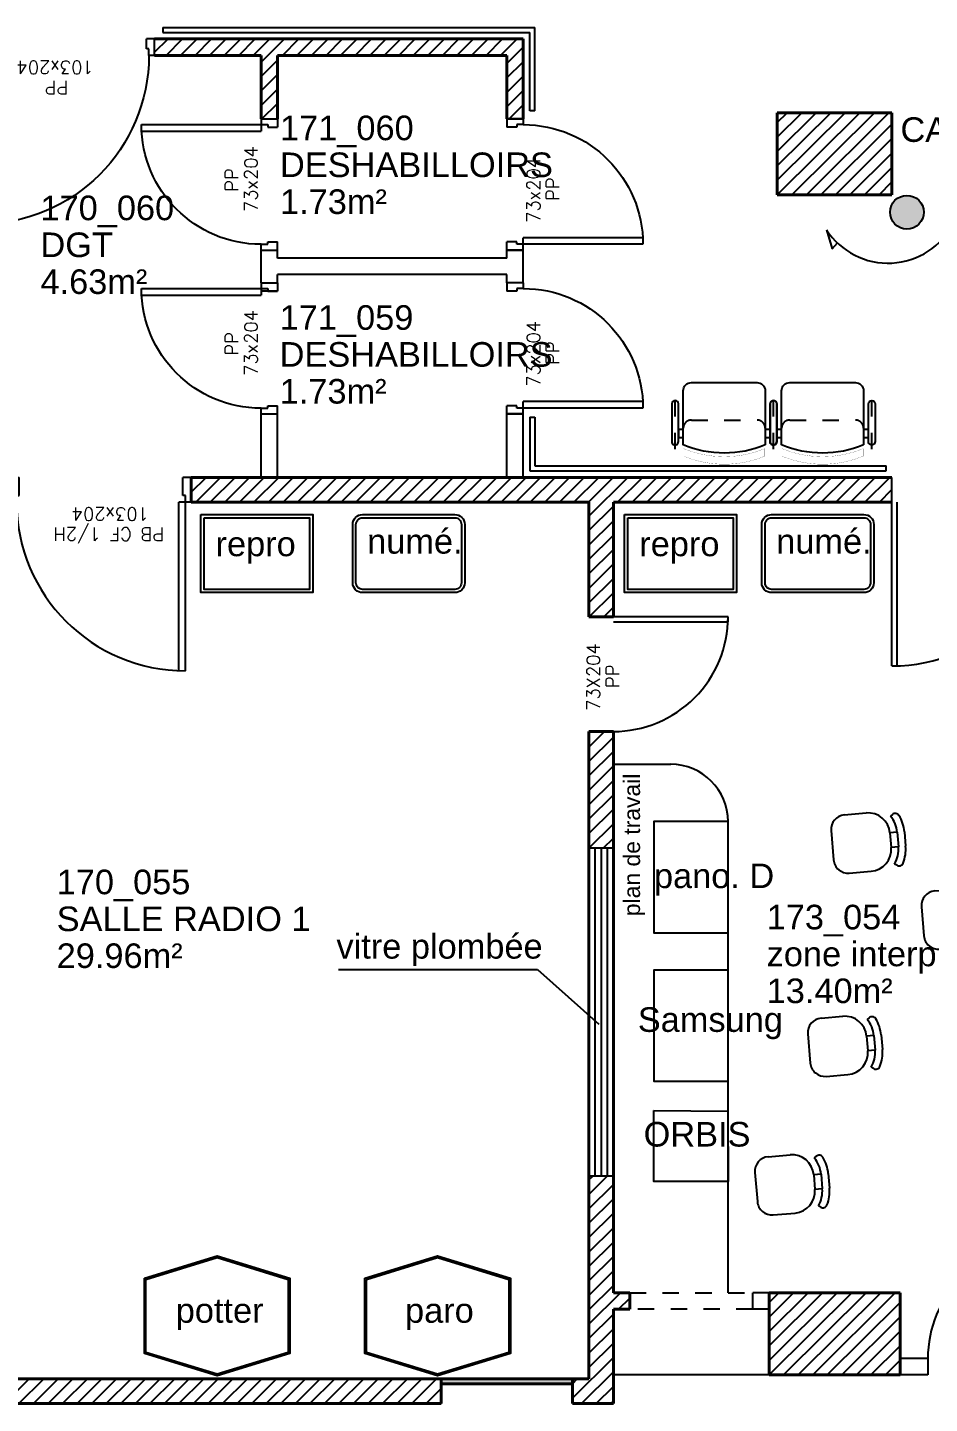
# Model space of a CAD drawing. Header units: metres. Extents: x -8 to 211, y -5 to 120.
# Drawn here: x 169.27 to 174.77, y 52.62 to 61.02 of the extents above; entities that cross this region are included whole.
import ezdxf
from ezdxf.enums import TextEntityAlignment as Align

# ---------------------------------------------------------------- set-up
doc = ezdxf.new("R2010")
doc.units = ezdxf.units.M
doc.header["$LTSCALE"] = 0.8
doc.header["$MEASUREMENT"] = 0
for name, pattern in [('AXES', [2, 1.25, -0.25, 0.25, -0.25]), ('CACHE', [9.525, 6.35, -3.175]), ('CACHÉ', [0.25, 0.125, -0.125])]:
    doc.linetypes.add(name, pattern=pattern)
doc.layers.get('0').update_dxf_attribs({"linetype": 'CONTINUOUS'})
doc.layers.add('-constr01', color=7, linetype='CONTINUOUS', true_color=0xff1f1f)
for name, color, linetype in [('-equipement - radio', 7, 'CONTINUOUS'), ('_demol01', 3, 'CONTINUOUS'), ('_equipements nouveaux', 142, 'CONTINUOUS'), ('A_AGENC', 204, 'CONTINUOUS'), ('A_Etiqu_Local', 7, 'CONTINUOUS'), ('A_HACH_STRUC', 7, 'CONTINUOUS'), ('A_MURS_CLOI', 7, 'CONTINUOUS'), ('EQuipement-main courante', 181, 'CONTINUOUS')]:
    doc.layers.add(name, color=color, linetype=linetype)
doc.layers.add('A_MURS_STRU', color=7, linetype='CONTINUOUS', lineweight=40)
doc.styles.add('ARIAL', font='arial.ttf')
doc.styles.add('Attribut', font='arial.ttf')
doc.styles.add('ROMANS8', font='romans8', dxfattribs={"height": 10})
pattern_1 = [(44.76959, (251.47471, -3e-14), (-0.04401609, 0.04437154), [])]

# ---------------------------------------------------------------- blocks, each defined once
blk = doc.blocks.new('A_Etiqu_Local')
at = {"style": 'Attribut', "flags": 1}
for tag, p in [('CODE_HOPITAL', (-0.4463, 1.632)), ('CODE_SITE', (-0.4463, 1.407)), ('CODE_BATIMENT', (-0.4463, 1.182)), ('CODE_SECTEUR', (-0.4463, 0.957)), ('CODE_ETAGE', (-0.4463, 0.732)), ('NOM_NORMALISE', (-0.4463, -0.843)), ('SECTEUR_ACTIVITE', (-0.4463, -1.068)), ('SOUS_SECTEUR_ACTIVITE', (-0.4463, -1.293)), ('VOLUME', (-0.4463, -1.518)), ('SERVICE', (-0.4463, -1.743)), ('CODE_UG', (-0.4463, -1.968)), ('CODE_UA', (-0.4463, -2.193)), ('CODE_POLE', (-0.4463, -2.418)), ('OCCUPANT_EXTERNE', (-0.4463, -2.643)), ('DISPONIBILITE', (-0.4463, -2.868)), ('ACCES_HANDICAPES', (-0.4463, -3.093)), ('NATURE_SOL', (-0.4463, -3.318)), ('RISQUE_LABORATOIRE', (-0.4463, -3.543)), ('AMIANTE', (-0.4463, -3.768))]:
    blk.add_attdef(tag, p, '', height=0.15, dxfattribs=at)
at = {"layer": 'A_Etiqu_Local', "style": 'Attribut'}
for tag, p in [('CODE_PIECE', (-0.4463, 0.282)), ('NOM_USAGE', (-0.4463, 0.057)), ('SURFACE', (-0.4463, -0.168))]:
    blk.add_attdef(tag, p, '', height=0.15, dxfattribs=at)
blk = doc.blocks.new('P100-bt15')
for p, q in [((0.035, 1.18), (0.035, 0.15)), ((0.075, 1.1792), (0.075, 0.15)), ((0, 0.15), (0, 0)), ((0, 0.15), (0.035, 0.15)), ((0.035, 0.15), (0.075, 0.15)), ((0.035, 0.15), (0.035, 0.11)), ((0.035, 0.11), (0.05, 0.11)), ((0.05, 0.11), (0.05, 0)), ((1.05, 0.11), (1.05, 0)), ((1.065, 0.11), (1.05, 0.11)), ((1.1, 0.15), (1.065, 0.15)), ((1.065, 0.15), (1.065, 0.11)), ((1.1, 0.15), (1.1, 0)), ((0, 0), (0.05, 0)), ((1.1, 0), (1.05, 0))]:
    blk.add_line(p, q)
blk.add_arc((0.035, 0.15), 1.03, 0, 90)
at = {"style": 'ROMANS8'}
for tag, p in [('DEF', (0.5016, 0.3059)), ('DIM', (0.4931, 0.1835))]:
    blk.add_attdef(tag, text='', height=0.08, dxfattribs=at).set_placement(p, align=Align.CENTER)
blk = doc.blocks.new('P70-bt10')
for p, q in [((0.035, 0.83), (0.035, 0.1)), ((0.075, 0.8289), (0.075, 0.1)), ((0, 0.1), (0, 0)), ((0, 0.1), (0.035, 0.1)), ((0.035, 0.1), (0.075, 0.1)), ((0.035, 0.1), (0.035, 0.06)), ((0.8, 0.1), (0.765, 0.1)), ((0.765, 0.1), (0.765, 0.06)), ((0.8, 0.1), (0.8, 0)), ((0, 0), (0.05, 0)), ((0.035, 0.06), (0.05, 0.06)), ((0.05, 0.06), (0.05, 0)), ((0.75, 0.06), (0.75, 0)), ((0.765, 0.06), (0.75, 0.06)), ((0.8, 0), (0.75, 0))]:
    blk.add_line(p, q)
blk.add_arc((0.035, 0.1), 0.73, 0, 90)
at = {"style": 'ROMANS8'}
for tag, p in [('DEF', (0.372, 0.2395)), ('DIM', (0.3671, 0.1221))]:
    blk.add_attdef(tag, text='', height=0.08, dxfattribs=at).set_placement(p, align=Align.CENTER)
blk = doc.blocks.new('BATI-10')
for p, q in [((0, 0.1), (0, 0)), ((0, 0.1), (0.035, 0.1)), ((0.035, 0.1), (0.035, 0.06)), ((0, 0), (0.05, 0)), ((0.035, 0.06), (0.05, 0.06)), ((0.05, 0.06), (0.05, 0))]:
    blk.add_line(p, q)
blk = doc.blocks.new('P100-bt10')
for p, q in [((0.035, 1.13), (0.035, 0.1)), ((0.075, 1.1292), (0.075, 0.1)), ((0.035, 0.1), (0.075, 0.1))]:
    blk.add_line(p, q)
blk.add_arc((0.035, 0.1), 1.03, 0, 90)
blk.add_blockref('BATI-10', (0, 0))
at = {"xscale": -1}
blk.add_blockref('BATI-10', (1.1, 0), dxfattribs=at)
at = {"style": 'ROMANS8'}
for tag, p in [('DEF', (0.5016, 0.2559)), ('DIM', (0.4931, 0.1335))]:
    blk.add_attdef(tag, text='', height=0.08, dxfattribs=at).set_placement(p, align=Align.CENTER)
blk = doc.blocks.new('SIEG-60')
at = {"color": 7, "linetype": 'AXES'}
for p, q in [((-30, -9.16), (-30, -41.81)), ((30, -9.16), (30, -41.81))]:
    blk.add_line(p, q, dxfattribs=at)
at = {"const_width": 0.1}
blk.add_lwpolyline([(-24.8, -4.93, -0.198931), (24.8, -4.93), (24.8, -9.5, 0.197611), (-24.8, -9.5)], format="xyb", close=True, dxfattribs=at)
for points in [[(-25, -11.8, -0.2), (25, -11.8), (25, -44.8, -0.414214), (20, -49.8), (-20, -49.8, -0.414214), (-25, -44.8)], [(-32, -13.81, -1.066865), (-28, -13.81), (-28, -36.81, -1), (-32, -36.81)], [(32, -13.81, 1.066865), (28, -13.81), (28, -36.81, 1), (32, -36.81)]]:
    blk.add_lwpolyline(points, format="xyb", close=True)
for points in [[(-28, -16.24), (-28, -21.24), (-25, -21.24), (-25, -16.24)], [(25, -16.24), (25, -21.24), (28, -21.24), (28, -16.24)]]:
    blk.add_lwpolyline(points, close=True)
at = {"color": 7, "linetype": 'CACHE'}
blk.add_lwpolyline([(25, -11.8), (25, -21.97, -0.414214), (20, -26.97), (-20, -26.97, -0.414214), (-25, -21.97), (-25, -11.8, -0.2)], format="xyb", dxfattribs=at)
blk = doc.blocks.new('A$C57ED00E5')
for p, q in [((25, 50), (35, 50)), ((12.5, 42.85), (13.53, 41.38)), ((25, 45), (25, 40)), ((25, 45), (35, 45)), ((25, 40), (35, 40)), ((35, 45), (35, 40)), ((47.5, 42.85), (46.47, 41.38)), ((10, 10), (10, 25)), ((50, 10), (50, 25)), ((20, 0), (40, 0))]:
    blk.add_line(p, q)
for centre, radius, start, end in [((14.96, 44.58), 3, 117.15454, 214.99202), ((25, 25), 25, 90, 117.15454), ((35, 25), 25, 62.84546, 90), ((45.04, 44.58), 3, 325.00798, 62.84546), ((25, 25), 15, 90, 180), ((25, 25), 20, 90, 124.99202), ((35, 25), 20, 55.00798, 90), ((35, 25), 15, 0, 90), ((20, 10), 10, 180, 270), ((40, 10), 10, 270, 0)]:
    blk.add_arc(centre, radius, start, end)

msp = doc.modelspace()

# ---------------------------------------------------------------- hatches: boundary and pattern name
at = {"layer": '_demol01'}
h = msp.add_hatch(color=8, dxfattribs=at)
h.dxf.hatch_style = 1
h.paths.add_polyline_path([(174.7351, 59.8924, 1), (174.5294, 59.8924, 1)])
at = {"layer": 'A_HACH_STRUC'}
h = msp.add_hatch(dxfattribs=at)
h.set_pattern_fill('ANSI31', color=8, scale=0.5, angle=359.76959, style=0)
h.set_pattern_definition([(44.7696, (166.641196, 52.62429), (-0.0440161, 0.04437154), [])])
h.paths.add_polyline_path([(167.0912, 60.8744), (167.0912, 60.9494), (166.8412, 60.9494), (166.8412, 60.1164), (166.8412, 56.4495), (166.6412, 56.4495), (166.6412, 56.2495), (166.8412, 56.2495), (166.8412, 53.0243), (166.8412, 52.6243), (167.0912, 52.6243), (171.7912, 52.6243), (171.7912, 52.7743), (167.0912, 52.7743), (167.0912, 53.2243), (167.0912, 57.5498), (167.0792, 57.5498), (167.0792, 58.0098), (167.0912, 58.0098)])
h.paths.add_polyline_path([(166.7912, 60.9494), (166.6412, 60.9494), (166.6412, 56.4995), (166.7912, 56.4995)], flags=17)
h = msp.add_hatch(dxfattribs=at)
h.set_pattern_fill('ANSI31', color=8, scale=0.5, angle=359.76959, style=0)
h.set_pattern_definition(pattern_1)
h.paths.add_polyline_path([(170.7922, 60.9494), (170.0425, 60.9494), (170.0425, 60.8494), (170.6922, 60.8494), (170.6922, 60.4618), (170.7922, 60.4618), (170.7922, 60.8494)])
h = msp.add_hatch(dxfattribs=at)
h.set_pattern_fill('ANSI31', color=8, scale=0.5, angle=359.76959, style=0)
h.set_pattern_definition(pattern_1)
h.paths.add_polyline_path([(172.1918, 60.8494), (172.1918, 60.4618), (172.2918, 60.4618), (172.2918, 60.9494), (170.7922, 60.9494), (170.7922, 60.8494)])
h = msp.add_hatch(dxfattribs=at)
h.set_pattern_fill('ANSI31', color=8, scale=0.5, angle=359.76959, style=0)
h.set_pattern_definition([(44.77, (173.841216, 59.99927), (-0.044016, 0.0443715), [])])
h.paths.add_polyline_path([(174.5412, 60.4993), (174.1398, 60.4993), (174.1398, 60.1871), (174.5412, 60.1871)])
h.paths.add_polyline_path([(174.1398, 60.4993), (173.8412, 60.4993), (173.8412, 60.1871), (174.1398, 60.1871)])
h.paths.add_polyline_path([(174.1398, 60.1871), (173.8412, 60.1871), (173.8412, 59.9993), (174.1398, 59.9993)])
h.paths.add_polyline_path([(174.5412, 60.1871), (174.1398, 60.1871), (174.1398, 59.9993), (174.5412, 59.9993)])
h = msp.add_hatch(dxfattribs=at)
h.set_pattern_fill('ANSI31', color=8, scale=0.5, angle=359.76959, style=0)
h.set_pattern_definition(pattern_1)
h.paths.add_polyline_path([(174.5412, 58.2743), (170.2655, 58.2743), (170.2655, 58.1243), (172.6912, 58.1243), (172.6912, 57.4243), (172.8412, 57.4243), (172.8412, 58.1243), (174.5412, 58.1243)])
h = msp.add_hatch(dxfattribs=at)
h.set_pattern_fill('ANSI31', color=8, scale=0.5, angle=359.76959, style=0)
h.set_pattern_definition(pattern_1)
h.paths.add_polyline_path([(172.8412, 56.7243), (172.6912, 56.7243), (172.6912, 56.0118), (172.8412, 56.0118)])
h = msp.add_hatch(dxfattribs=at)
h.set_pattern_fill('ANSI31', color=8, scale=0.5, angle=359.76959, style=0)
h.set_pattern_definition(pattern_1)
h.paths.add_polyline_path([(172.8412, 53.1993), (172.9412, 53.1993), (172.9412, 53.2993), (172.8412, 53.2993), (172.8412, 54.0118), (172.6912, 54.0118), (172.6912, 52.7743), (172.5912, 52.7743), (172.5912, 52.6243), (172.8412, 52.6243)])
h = msp.add_hatch(dxfattribs=at)
h.set_pattern_fill('ANSI31', color=8, scale=0.5, angle=359.76959, style=0)
h.set_pattern_definition([(44.7696, (173.79121, 52.79927), (-0.044016, 0.0443715), [])])
h.paths.add_polyline_path([(174.1398, 53.2993), (173.7912, 53.2993), (173.7912, 52.9871), (174.1398, 52.9871)])
h.paths.add_polyline_path([(174.1398, 52.9871), (173.7912, 52.9871), (173.7912, 52.7993), (174.1398, 52.7993)])
h.paths.add_polyline_path([(174.5912, 53.2993), (174.1398, 53.2993), (174.1398, 52.9871), (174.5912, 52.9871)])
h.paths.add_polyline_path([(174.5912, 52.9871), (174.1398, 52.9871), (174.1398, 52.7993), (174.5912, 52.7993)])
at = {"layer": 'A_MURS_STRU', "linetype": 'Continuous'}
h = msp.add_hatch(color=8, dxfattribs=at)
h.dxf.hatch_style = 1
h.paths.add_polyline_path([(172.5912, 52.7743), (171.7912, 52.7743), (171.7912, 52.7443), (172.5912, 52.7443)])

# ---------------------------------------------------------------- linework, layer by layer
at = {"layer": '-constr01', "color": 8}
for p, q in [((172.8412, 56.0118), (172.6912, 56.0118)), ((172.8412, 56.0118), (172.6912, 56.0118)), ((172.7287, 56.0118), (172.7287, 54.0118)), ((172.7662, 56.0118), (172.7662, 54.0118)), ((172.8037, 56.0118), (172.8037, 54.0118)), ((171.1638, 55.2717), (172.3776, 55.2717)), ((172.3776, 55.2717), (172.7518, 54.9381)), ((172.8412, 54.0118), (172.6912, 54.0118)), ((172.8412, 54.0118), (172.6912, 54.0118))]:
    msp.add_line(p, q, dxfattribs=at)
at = {"layer": '-equipement - radio', "color": 8}
for points in [[(170.3247, 58.0479), (171.0081, 58.0479), (171.0081, 57.5713), (170.3247, 57.5713)], [(170.3447, 58.0279), (170.9881, 58.0279), (170.9881, 57.5913), (170.3447, 57.5913)], [(172.9099, 58.0479), (173.5932, 58.0479), (173.5932, 57.5713), (172.9099, 57.5713)], [(172.9299, 58.0279), (173.5732, 58.0279), (173.5732, 57.5913), (172.9299, 57.5913)], [(173.5412, 56.1743), (173.089, 56.1743), (173.089, 55.4962), (173.5412, 55.4962)], [(173.5412, 55.268), (173.089, 55.268), (173.089, 54.5898), (173.5412, 54.5898)], [(173.089, 54.4112), (173.5399, 54.4086), (173.5412, 53.9793), (173.089, 53.9793)], [(169.9798, 53.3888), (170.424, 53.5246), (170.8682, 53.3888), (170.8682, 52.9288), (170.424, 52.793), (169.9798, 52.9288)], [(169.9898, 53.3814), (170.424, 53.5142), (170.8582, 53.3814), (170.8582, 52.9362), (170.424, 52.8035), (169.9898, 52.9362)], [(171.3243, 53.3888), (171.7685, 53.5246), (172.2127, 53.3888), (172.2127, 52.9288), (171.7685, 52.793), (171.3243, 52.9288)], [(171.3343, 53.3814), (171.7685, 53.5142), (172.2027, 53.3814), (172.2027, 52.9362), (171.7685, 52.8035), (171.3343, 52.9362)]]:
    msp.add_lwpolyline(points, close=True, dxfattribs=at)
for points in [[(171.251, 57.9877, -0.414214), (171.3112, 58.0479), (171.8742, 58.0479, -0.414214), (171.9344, 57.9877), (171.9344, 57.6315, -0.414214), (171.8742, 57.5713), (171.3112, 57.5713, -0.414214), (171.251, 57.6315)], [(171.271, 57.9877, -0.414214), (171.3112, 58.0279), (171.8742, 58.0279, -0.414214), (171.9144, 57.9877), (171.9144, 57.6315, -0.414214), (171.8742, 57.5913), (171.3112, 57.5913, -0.414214), (171.271, 57.6315)], [(173.7466, 57.9877, -0.414214), (173.8068, 58.0479), (174.3698, 58.0479, -0.414214), (174.43, 57.9877), (174.43, 57.6315, -0.414214), (174.3698, 57.5713), (173.8068, 57.5713, -0.414214), (173.7466, 57.6315)], [(173.7666, 57.9877, -0.414214), (173.8068, 58.0279), (174.3698, 58.0279, -0.414214), (174.41, 57.9877), (174.41, 57.6315, -0.414214), (174.3698, 57.5913), (173.8068, 57.5913, -0.414214), (173.7666, 57.6315)]]:
    msp.add_lwpolyline(points, format="xyb", close=True, dxfattribs=at)
at = {"color": 8}
msp.add_lwpolyline([(174.5412, 58.1243), (174.5412, 58.2743)], dxfattribs=at)
at = {"layer": '_demol01', "color": 8}
for p, q in [((174.1412, 59.7859), (174.1755, 59.6696)), ((174.1755, 59.6696), (174.2088, 59.7047))]:
    msp.add_line(p, q, dxfattribs=at)
msp.add_circle((174.6323, 59.8924), 0.1029, dxfattribs=at)
msp.add_arc((174.5173, 60.0302), 0.4484, 213.00625, 33.00625, dxfattribs=at)
at = {"layer": 'A_AGENC', "color": 8}
msp.add_line((172.8412, 56.5243), (173.1912, 56.5243), dxfattribs=at)
at = {"layer": 'A_AGENC', "color": 8, "linetype": 'Continuous'}
msp.add_line((173.5412, 53.2993), (173.5412, 56.1743), dxfattribs=at)
msp.add_arc((173.1912, 56.1743), 0.35, 0, 90, dxfattribs=at)
at = {"layer": 'A_HACH_STRUC', "color": 8}
msp.add_line((171.7912, 52.7443), (171.7912, 52.7743), dxfattribs=at)
msp.add_arc((175.46, 52.8993), 0.7, 90, 180.00002, dxfattribs=at)
at = {"layer": 'A_MURS_CLOI', "color": 8, "linetype": 'Continuous'}
for p, q in [((170.0425, 60.8494), (170.0425, 60.9494)), ((170.6922, 60.4618), (170.7922, 60.4618)), ((172.1918, 60.4618), (172.2918, 60.4618)), ((170.6922, 59.4618), (170.6922, 59.6618)), ((170.6922, 59.6618), (170.7922, 59.6618)), ((170.7922, 59.6118), (170.7922, 59.6618)), ((172.1918, 59.6118), (170.7922, 59.6118)), ((172.1918, 59.6118), (172.1918, 59.6618)), ((172.1918, 59.6618), (172.2918, 59.6618)), ((172.2918, 59.4618), (172.2918, 59.6618)), ((172.1918, 59.5118), (170.7922, 59.5118)), ((170.7922, 59.4618), (170.7922, 59.5118)), ((172.1918, 59.4618), (172.1918, 59.5118)), ((172.2918, 59.4618), (172.1918, 59.4618)), ((170.7922, 59.4118), (170.6922, 59.4118)), ((170.7922, 58.2743), (170.7922, 58.7118)), ((172.1918, 58.2743), (172.1918, 58.7118)), ((172.2918, 58.2743), (172.2918, 58.7118)), ((170.6922, 58.2743), (170.6922, 58.6618)), ((170.6922, 58.6618), (170.7922, 58.6618)), ((172.1918, 58.6618), (172.2918, 58.6618)), ((172.2918, 58.2743), (172.2918, 58.6618)), ((173.7912, 53.2993), (173.6912, 53.2993)), ((173.6912, 53.1993), (173.6912, 53.2993)), ((173.7912, 53.1993), (173.6912, 53.1993)), ((174.76, 52.8993), (174.5912, 52.8993)), ((174.76, 52.8993), (174.76, 52.7993)), ((174.76, 52.7993), (174.5912, 52.7993))]:
    msp.add_line(p, q, dxfattribs=at)
at = {"layer": 'A_MURS_CLOI', "color": 8}
for p, q in [((174.5412, 57.1243), (174.5412, 58.1243)), ((174.5712, 58.1243), (174.5712, 57.1247)), ((173.5412, 57.4243), (172.8412, 57.4243)), ((173.5412, 57.3943), (173.5412, 57.4243)), ((172.8412, 57.3943), (173.5412, 57.3943))]:
    msp.add_line(p, q, dxfattribs=at)
at = {"layer": 'A_MURS_CLOI', "color": 8, "linetype": 'CACHÉ'}
for p, q in [((172.9412, 53.2993), (173.6912, 53.2993)), ((173.6912, 53.1993), (172.9412, 53.1993))]:
    msp.add_line(p, q, dxfattribs=at)
at = {"layer": 'A_MURS_CLOI', "color": 8}
for centre, radius, start, end in [((174.5412, 58.1243), 1, 270, 0), ((172.8412, 57.4243), 0.7, 269.99998, 359.99999)]:
    msp.add_arc(centre, radius, start, end, dxfattribs=at)
at = {"layer": 'A_MURS_STRU', "color": 8, "linetype": 'Continuous'}
for p, q in [((170.7922, 60.9494), (170.0425, 60.9494)), ((172.2918, 60.9494), (170.7922, 60.9494)), ((172.2918, 60.4618), (172.2918, 60.9494)), ((170.6922, 60.8494), (170.0425, 60.8494)), ((170.6922, 60.4618), (170.6922, 60.8494)), ((172.1918, 60.8494), (170.7922, 60.8494)), ((170.7922, 60.4618), (170.7922, 60.8494)), ((172.1918, 60.4618), (172.1918, 60.8494)), ((173.8412, 59.9993), (173.8412, 60.4993)), ((173.8412, 60.4993), (174.5412, 60.4993)), ((174.5412, 60.4993), (174.5412, 59.9993)), ((174.5412, 59.9993), (173.8412, 59.9993)), ((170.2655, 58.1243), (170.2655, 58.2743)), ((170.2655, 58.2743), (174.5412, 58.2743)), ((170.2655, 58.1243), (172.6912, 58.1243)), ((172.6912, 57.4243), (172.6912, 58.1243)), ((172.8412, 58.1243), (174.5412, 58.1243)), ((172.8412, 57.4243), (172.8412, 58.1243)), ((172.8412, 57.4243), (172.6912, 57.4243)), ((172.8412, 56.7243), (172.6912, 56.7243)), ((172.6912, 52.7743), (172.6912, 56.7243)), ((172.8412, 53.2993), (172.8412, 56.7243)), ((172.9412, 53.2993), (172.8412, 53.2993)), ((172.9412, 53.1993), (172.9412, 53.2993)), ((173.7912, 52.7993), (173.7912, 53.2993)), ((173.7912, 53.2993), (174.5912, 53.2993)), ((174.5912, 53.2993), (174.5912, 52.7993)), ((172.8412, 52.6243), (172.8412, 53.1993)), ((172.9412, 53.1993), (172.8412, 53.1993)), ((167.0912, 52.7743), (171.7912, 52.7743)), ((171.7912, 52.7743), (171.7912, 52.6243)), ((171.7912, 52.7743), (172.5912, 52.7743)), ((172.5912, 52.7443), (171.7912, 52.7443)), ((172.5912, 52.7743), (172.6912, 52.7743)), ((172.5912, 52.7743), (172.5912, 52.6243)), ((174.5912, 52.7993), (173.7912, 52.7993)), ((171.7912, 52.6243), (166.8412, 52.6243)), ((172.5912, 52.6243), (172.8412, 52.6243))]:
    msp.add_line(p, q, dxfattribs=at)
at = {"layer": 'EQuipement-main courante', "color": 8}
for p, q in [((170.0918, 61.0194), (172.3618, 61.0194)), ((170.0918, 61.0194), (170.0918, 60.9894)), ((170.0918, 60.9894), (172.3318, 60.9894)), ((172.3318, 60.5118), (172.3318, 60.9894)), ((172.3618, 60.5118), (172.3618, 61.0194)), ((172.3618, 60.5118), (172.3318, 60.5118)), ((172.3318, 58.6418), (172.3318, 58.3143)), ((172.3318, 58.6418), (172.3618, 58.6418)), ((172.3618, 58.6418), (172.3618, 58.3443)), ((172.3318, 58.3143), (174.5058, 58.3143)), ((172.3618, 58.3443), (174.5058, 58.3443)), ((174.5058, 58.3143), (174.5058, 58.3443)), ((173.7912, 52.7993), (172.8412, 52.7993))]:
    msp.add_line(p, q, dxfattribs=at)

# ---------------------------------------------------------------- block references
at = {"layer": '-equipement - radio', "color": 8, "xscale": 0.00891165636924642, "yscale": 0.00891165636924642, "zscale": 0.00891165636924642, "rotation": 274.9096320899276}
for p in [(174.154, 56.2968), (174.7052, 55.8325), (174.0119, 55.0564), (173.6895, 54.2109)]:
    msp.add_blockref('A$C57ED00E5', p, dxfattribs=at)
at = {"layer": '_equipements nouveaux', "color": 8, "linetype": 'Continuous', "xscale": 0.009999999999990905, "yscale": 0.009999999999990905, "zscale": 0.009999999999990905, "rotation": 180}
for p in [(173.5177, 58.3548), (174.1177, 58.3548)]:
    msp.add_blockref('SIEG-60', p, dxfattribs=at)
at = {"layer": 'A_Etiqu_Local', "color": 8}
ref = msp.add_blockref('A_Etiqu_Local', (171.2537, 60.0499), dxfattribs=at)
ref.add_attrib('CODE_PIECE', '171_060', (170.8074, 60.3319), dxfattribs={"height": 0.15, "style": 'Attribut'})
ref.add_attrib('NOM_USAGE', 'DESHABILLOIRS', (170.8074, 60.1069), dxfattribs={"height": 0.15, "style": 'Attribut'})
ref.add_attrib('SURFACE', '1.73m²', (170.8074, 59.8819), dxfattribs={"height": 0.15, "style": 'Attribut'})
ref = msp.add_blockref('A_Etiqu_Local', (169.7924, 59.5618), dxfattribs=at)
ref.add_attrib('CODE_PIECE', '170_060', (169.346, 59.8438), dxfattribs={"height": 0.15, "style": 'Attribut'})
ref.add_attrib('NOM_USAGE', 'DGT', (169.346, 59.6188), dxfattribs={"height": 0.15, "style": 'Attribut'})
ref.add_attrib('SURFACE', '4.63m²', (169.346, 59.3938), dxfattribs={"height": 0.15, "style": 'Attribut'})
ref = msp.add_blockref('A_Etiqu_Local', (171.2518, 58.8931), dxfattribs=at)
ref.add_attrib('CODE_PIECE', '171_059', (170.8054, 59.175), dxfattribs={"height": 0.15, "style": 'Attribut'})
ref.add_attrib('NOM_USAGE', 'DESHABILLOIRS', (170.8054, 58.95), dxfattribs={"height": 0.15, "style": 'Attribut'})
ref.add_attrib('SURFACE', '1.73m²', (170.8054, 58.725), dxfattribs={"height": 0.15, "style": 'Attribut'})
ref = msp.add_blockref('A_Etiqu_Local', (169.8912, 55.4493), dxfattribs=at)
ref.add_attrib('CODE_PIECE', '170_055', (169.4449, 55.7313), dxfattribs={"height": 0.15, "style": 'Attribut'})
ref.add_attrib('NOM_USAGE', 'SALLE RADIO 1', (169.4449, 55.5063), dxfattribs={"height": 0.15, "style": 'Attribut'})
ref.add_attrib('SURFACE', '29.96m²', (169.4449, 55.2813), dxfattribs={"height": 0.15, "style": 'Attribut'})
ref = msp.add_blockref('A_Etiqu_Local', (174.2231, 55.235), dxfattribs=at)
ref.add_attrib('CODE_PIECE', '173_054', (173.7767, 55.517), dxfattribs={"height": 0.15, "style": 'Attribut'})
ref.add_attrib('NOM_USAGE', 'zone interpretation', (173.7767, 55.292), dxfattribs={"height": 0.15, "style": 'Attribut'})
ref.add_attrib('SURFACE', '13.40m²', (173.7767, 55.067), dxfattribs={"height": 0.15, "style": 'Attribut'})
at = {"layer": 'A_HACH_STRUC', "color": 8}
ref = msp.add_blockref('P100-bt10', (168.9425, 60.9494), dxfattribs=dict(at, xscale=-1, rotation=180))
ref.add_attrib('DEF', 'PP', dxfattribs={"layer": '0', "height": 0.08, "rotation": 180, "style": 'ROMANS8'}).set_placement((169.4441, 60.6935), align=Align.CENTER)
ref.add_attrib('DIM', '103x204', dxfattribs={"layer": '0', "height": 0.08, "rotation": 180, "style": 'ROMANS8'}).set_placement((169.4357, 60.8158), align=Align.CENTER)
ref = msp.add_blockref('P70-bt10', (170.7922, 60.4618), dxfattribs=dict(at, xscale=-1, rotation=90))
ref.add_attrib('DEF', 'PP', dxfattribs={"layer": '0', "height": 0.08, "rotation": 90, "style": 'ROMANS8'}).set_placement((170.5527, 60.0898), align=Align.CENTER)
ref.add_attrib('DIM', '73x204', dxfattribs={"layer": '0', "height": 0.08, "rotation": 90, "style": 'ROMANS8'}).set_placement((170.6701, 60.0947), align=Align.CENTER)
ref = msp.add_blockref('P70-bt10', (172.1918, 59.6618), dxfattribs=dict(at, xscale=-1, rotation=270))
ref.add_attrib('DEF', 'PP', dxfattribs={"layer": '0', "height": 0.08, "rotation": 90, "style": 'ROMANS8'}).set_placement((172.5113, 60.0338), align=Align.CENTER)
ref.add_attrib('DIM', '73x204', dxfattribs={"layer": '0', "height": 0.08, "rotation": 90, "style": 'ROMANS8'}).set_placement((172.3939, 60.0289), align=Align.CENTER)
ref = msp.add_blockref('P70-bt10', (172.1918, 58.6618), dxfattribs=dict(at, xscale=-1, rotation=270))
ref.add_attrib('DEF', 'PP', dxfattribs={"layer": '0', "height": 0.08, "rotation": 90, "style": 'ROMANS8'}).set_placement((172.5113, 59.0338), align=Align.CENTER)
ref.add_attrib('DIM', '73x204', dxfattribs={"layer": '0', "height": 0.08, "rotation": 90, "style": 'ROMANS8'}).set_placement((172.3939, 59.0289), align=Align.CENTER)
at = {"layer": 'A_MURS_CLOI', "color": 8}
ref = msp.add_blockref('P70-bt10', (170.7922, 59.4618), dxfattribs=dict(at, xscale=-1, rotation=90))
ref.add_attrib('DEF', 'PP', dxfattribs={"layer": '0', "height": 0.08, "rotation": 90, "style": 'ROMANS8'}).set_placement((170.5527, 59.0898), align=Align.CENTER)
ref.add_attrib('DIM', '73x204', dxfattribs={"layer": '0', "height": 0.08, "rotation": 90, "style": 'ROMANS8'}).set_placement((170.6701, 59.0947), align=Align.CENTER)
at = {"layer": 'A_MURS_CLOI', "color": 8, "rotation": 180}
msp.add_blockref('P100-bt15', (170.2655, 58.2743), dxfattribs=at).add_auto_attribs({'DEF': 'PB CF 1/2H', 'DIM': '103x204'})

# ---------------------------------------------------------------- texts
at = {"layer": '-constr01', "color": 8, "char_height": 0.15, "attachment_point": 1, "style": 'ARIAL'}
for s, insert in [('{\\C30;\\c2005496;CAMERA}', (174.5929, 60.4716)), ('vitre plombée', (171.1519, 55.4885))]:
    msp.add_mtext_dynamic_manual_height_columns(s, width=1.265649, gutter_width=25, heights=[0], dxfattribs=dict(at, insert=insert))
at = {"layer": '-equipement - radio', "color": 8, "char_height": 0.15, "attachment_point": 1, "style": 'ARIAL'}
for s, insert in [('numé.', (171.3391, 57.9595)), ('numé.', (173.8347, 57.9595)), ('repro', (170.4142, 57.9438)), ('repro', (172.9994, 57.9438)), ('pano. D', (173.089, 55.9188)), ('Samsung', (172.9904, 55.0416)), ('ORBIS', (173.0259, 54.3419)), ('potter', (170.1713, 53.2669)), ('paro', (171.5701, 53.2669))]:
    msp.add_mtext_dynamic_manual_height_columns(s, width=1.265649, gutter_width=25, heights=[0], dxfattribs=dict(at, insert=insert))
at = {"layer": 'A_AGENC', "color": 8, "insert": (172.904, 55.5975), "char_height": 0.1, "attachment_point": 1, "rotation": 90, "style": 'ARIAL'}
msp.add_mtext_dynamic_manual_height_columns('plan de travail', width=1.265649, gutter_width=25, heights=[0], dxfattribs=at)
at = {"layer": 'A_MURS_CLOI', "color": 8, "style": 'ROMANS8'}
for tag, text, p in [('73X204', '73x204', (172.7593, 57.0568)), ('PP', 'PP', (172.8766, 57.0618))]:
    msp.add_attdef(tag, text=text, height=0.08, rotation=90, dxfattribs=at).set_placement(p, align=Align.CENTER)

doc.saveas('drawing.dxf')
